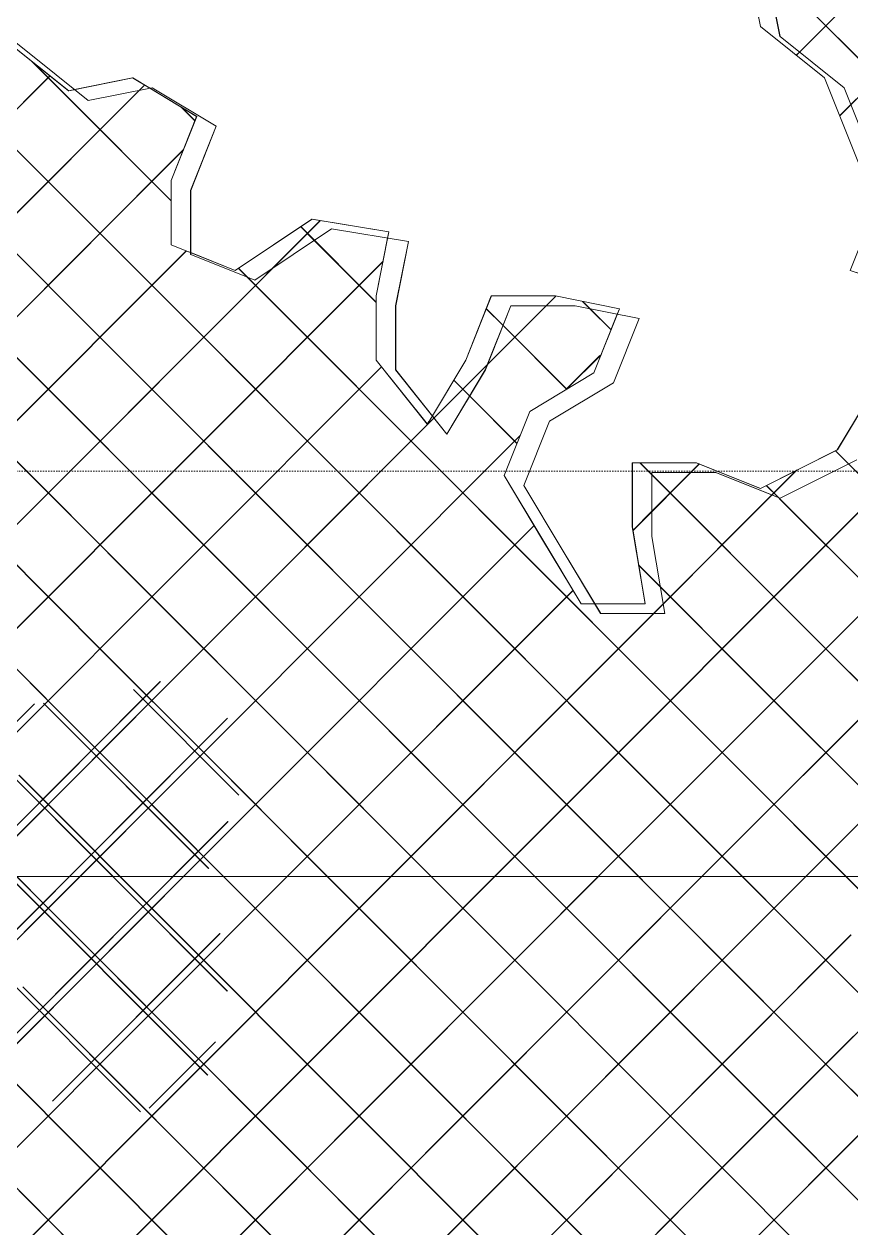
# Model space of a CAD drawing. Header units: millimetres. Extents: x -12186 to 152825, y -4386 to 9463.
# Drawn here: x 59805 to 60429, y 2883 to 3793 of the extents above; entities that cross this region are included whole.
import ezdxf

# ---------------------------------------------------------------- set-up
doc = ezdxf.new("R2010")
doc.units = ezdxf.units.MM
doc.linetypes.add('1000 Dashed', pattern=[2, 1, -1])
for name, color, linetype, lineweight in [('A-FLOR-LEVL', 51, 'Continuous', 5), ('G-ANNO-TEXT', 231, 'Continuous', 5), ('G-IMPT', 8, 'Continuous', 5), ('L-PLNT', 71, 'Continuous', 5)]:
    doc.layers.add(name, color=color, linetype=linetype, lineweight=lineweight)

# ---------------------------------------------------------------- blocks, each defined once
blk = doc.blocks.new('SVA_Shades of Green Tree - Australian_Tree_based_on_Leopard_Tree_2901-V312-Section B-B')
at = {"layer": 'G-IMPT'}
for p, q in [((12893.65, 3769.21), (13217.15, 4093.26)), ((12896.02, 3771.71), (13217.02, 4093.26)), ((12926.4, 3723.59), (13267.41, 4065.17)), ((13119.72, 3587.42), (12823.58, 3884.06)), ((13119.6, 3587.42), (12832.97, 3874.53)), ((12893.52, 3769.21), (12896.02, 3771.71)), ((12346.89, 3734), (12316.37, 3764.56)), ((12347.01, 3734), (12316.5, 3764.56)), ((12056.52, 3401.25), (12401.44, 3746.75)), ((12397.3, 3742.72), (12401.31, 3746.75)), ((12056.52, 3401.38), (12397.3, 3742.72)), ((12421.42, 3659.34), (12346.89, 3734)), ((12421.55, 3659.34), (12347.01, 3734)), ((12439.44, 3719.72), (12429.14, 3730.03)), ((12439.57, 3719.72), (12429.27, 3730.03)), ((12926.27, 3723.59), (12934.76, 3732.1)), ((12934.76, 3732.1), (12938.8, 3736.14)), ((12397.32, 3605.05), (12298.59, 3703.94)), ((12397.45, 3605.05), (12298.72, 3703.94)), ((12108.77, 3375.28), (12430.65, 3697.7)), ((12108.9, 3375.28), (12430.77, 3697.7)), ((12313.81, 3531.84), (12197.8, 3648.05)), ((12313.94, 3531.84), (12197.93, 3648.05)), ((12100.52, 3210.03), (12534.25, 3644.5)), ((12498, 3608.31), (12534.12, 3644.5)), ((12529.6, 3629.41), (12519.23, 3639.79)), ((12576.36, 3582.7), (12519.36, 3639.79)), ((12576.2, 3582.73), (12529.6, 3629.41)), ((12054.52, 3242.38), (12433.06, 3621.56)), ((12054.52, 3242.52), (12432.93, 3621.56)), ((12436.27, 3620.22), (12434.96, 3620.75)), ((12106.54, 3137.77), (12581.43, 3613.45)), ((12106.67, 3137.77), (12581.56, 3613.45)), ((12786.32, 3215.4), (12397.32, 3605.05)), ((12786.45, 3215.4), (12397.45, 3605.05)), ((12479, 3601.66), (12472.25, 3608.43)), ((12828.87, 3251.34), (12472.37, 3608.43)), ((12828.74, 3251.34), (12479, 3601.66)), ((12488.42, 3598.71), (12498, 3608.31)), ((12100.39, 3210.03), (12487.12, 3597.42)), ((12427.92, 3302.7), (12712.1, 3587.36)), ((12704.65, 3580.02), (12711.97, 3587.36)), ((12737.73, 3577.78), (12732.22, 3583.31)), ((12753.83, 3561.79), (12732.34, 3583.31)), ((12672.17, 3565.03), (12659.45, 3577.76)), ((12720.3, 3516.95), (12659.58, 3577.76)), ((12660.49, 3535.78), (12704.65, 3580.02)), ((12753.7, 3561.79), (12737.73, 3577.78)), ((12731.5, 3191.88), (12355.57, 3568.44)), ((12731.63, 3191.88), (12355.7, 3568.44)), ((12720.17, 3516.95), (12672.17, 3565.03)), ((12719.69, 3516.66), (12745.34, 3542.36)), ((12719.82, 3516.66), (12746.46, 3543.34)), ((12090.99, 3043.76), (12580.3, 3533.89)), ((12091.12, 3043.76), (12580.42, 3533.89)), ((12676.69, 3168.36), (12313.81, 3531.84)), ((12676.82, 3168.36), (12313.94, 3531.84)), ((12620.07, 3495.3), (12660.49, 3535.78)), ((12646.97, 3511.84), (12634.92, 3523.9)), ((12682.81, 3476.07), (12635.05, 3523.9)), ((12682.68, 3476.07), (12646.97, 3511.84)), ((12427.79, 3302.7), (12616.93, 3492.15)), ((12618.76, 3496.93), (12616.75, 3493.58)), ((12617.64, 3492.87), (12620.07, 3495.3)), ((12621.87, 3144.83), (12276.42, 3490.87)), ((12622, 3144.83), (12276.55, 3490.87)), ((12691.5, 3174.71), (13001.95, 3485.69)), ((12691.63, 3174.71), (13002.08, 3485.69)), ((12444.35, 3240.86), (12685.03, 3481.94)), ((12444.48, 3240.86), (12685.16, 3481.94)), ((12933.03, 3460.58), (12923.16, 3470.47)), ((13037.95, 3355.62), (12923.29, 3470.47)), ((12464.03, 3062.31), (12063.39, 3463.62)), ((12463.9, 3062.31), (12063.39, 3463.49)), ((12579.33, 3140.65), (12893.91, 3455.76)), ((12770.31, 3410.38), (12820.44, 3460.6)), ((12784.59, 3452.42), (12775.54, 3461.48)), ((12912.22, 3324.7), (12775.67, 3461.48)), ((12813.81, 3454.08), (12820.31, 3460.6)), ((12875.22, 3437.16), (12893.79, 3455.76)), ((12932.56, 3337.61), (13053.91, 3459.17)), ((13037.82, 3355.62), (12933.03, 3460.58)), ((12372.05, 3316.65), (12239.49, 3449.44)), ((12372.17, 3316.65), (12239.61, 3449.44)), ((12784.59, 3424.81), (12813.81, 3454.08)), ((12912.09, 3324.7), (12784.59, 3452.42)), ((12932.43, 3337.61), (13044.58, 3449.96)), ((12880.05, 3435.23), (12870.96, 3444.33)), ((12971.06, 3344.19), (12871.08, 3444.33)), ((12793.04, 3354.85), (12875.22, 3437.16)), ((12970.93, 3344.19), (12880.96, 3434.32)), ((12770.18, 3410.38), (12784.59, 3424.81)), ((12339.18, 3271.15), (12198.99, 3411.58)), ((12339.31, 3271.15), (12199.11, 3411.58)), ((12458.18, 3176.28), (12695.58, 3414.08)), ((12458.31, 3176.28), (12695.71, 3414.08)), ((12449.11, 2998.82), (12056.61, 3391.98)), ((12448.98, 2998.82), (12056.61, 3391.85)), ((12790.91, 3367.65), (12774.57, 3384.02)), ((12870.54, 3288.02), (12774.7, 3384.02)), ((12339.64, 3113.83), (12072.16, 3381.76)), ((12339.77, 3113.83), (12072.29, 3381.76)), ((12518.69, 3158.47), (12724.95, 3365.07)), ((12518.82, 3158.47), (12725.08, 3365.07)), ((12870.42, 3288.02), (12790.91, 3367.65)), ((12883.15, 3131.4), (13121.22, 3369.87)), ((12883.28, 3131.4), (13121.35, 3369.87)), ((12579.2, 3140.65), (12785.72, 3347.52)), ((12785.72, 3347.52), (12793.04, 3354.85)), ((12842.13, 3168.74), (13026.83, 3353.74)), ((12842.26, 3168.74), (13026.95, 3353.74)), ((12801.11, 3206.08), (12932.43, 3337.61)), ((12801.24, 3206.08), (12932.56, 3337.61)), ((13165.11, 3071.25), (12912.09, 3324.7)), ((13165.24, 3071.25), (12912.22, 3324.7)), ((12398.49, 2971.1), (12056.58, 3313.59)), ((12398.36, 2971.1), (12056.58, 3313.46)), ((12444.35, 3244.23), (12372.05, 3316.65)), ((12444.48, 3244.23), (12372.17, 3316.65)), ((12295.7, 3170.39), (12427.79, 3302.7)), ((12295.83, 3170.39), (12427.92, 3302.7)), ((12042.01, 2924.21), (12413.3, 3296.12)), ((12042.14, 2924.21), (12413.43, 3296.12)), ((12472.62, 3210.43), (12393.03, 3290.15)), ((12472.75, 3210.43), (12393.16, 3290.15)), ((13086.82, 3071.25), (12870.42, 3288.02)), ((13086.94, 3071.25), (12870.54, 3288.02)), ((12024.14, 2984.6), (12318.45, 3279.41)), ((12024.17, 2984.77), (12318.32, 3279.41)), ((12449.78, 3154.88), (12325.04, 3279.83)), ((12449.91, 3154.88), (12325.17, 3279.83)), ((12088.79, 2892.64), (12464.01, 3268.49)), ((12088.92, 2892.64), (12464.14, 3268.49)), ((12808.38, 2801.15), (12339.18, 3271.15)), ((12808.51, 2801.15), (12339.31, 3271.15)), ((13008.52, 3071.25), (12828.74, 3251.34)), ((13008.65, 3071.25), (12828.87, 3251.34)), ((12329.97, 3126.28), (12444.35, 3240.86)), ((12330.1, 3126.28), (12444.48, 3240.86)), ((12534.67, 3153.76), (12444.35, 3244.23)), ((12534.79, 3153.76), (12444.48, 3244.23)), ((12750.88, 2780.32), (12306.55, 3225.41)), ((12751.01, 2780.32), (12306.68, 3225.41)), ((12965.86, 3035.56), (12786.32, 3215.4)), ((12965.98, 3035.56), (12786.45, 3215.4)), ((12286.45, 2690.55), (12801.11, 3206.08)), ((12286.58, 2690.55), (12801.24, 3206.08)), ((12914.58, 3008.49), (12731.5, 3191.88)), ((12914.71, 3008.49), (12731.63, 3191.88)), ((12244.65, 2970.34), (12464.41, 3190.46)), ((12244.78, 2970.34), (12464.54, 3190.46)), ((12056.63, 2773.93), (12458.31, 3176.28)), ((12056.63, 2774.06), (12458.18, 3176.28)), ((12221.42, 2703.84), (12691.5, 3174.71)), ((12221.55, 2703.84), (12691.63, 3174.71)), ((12453.8, 2779.75), (12841.15, 3167.76)), ((12453.92, 2779.75), (12842.26, 3168.74)), ((12863.31, 2981.42), (12676.69, 3168.36)), ((12863.44, 2981.42), (12676.82, 3168.36)), ((12062.16, 2701.17), (12518.69, 3158.47)), ((12062.18, 2701.06), (12518.82, 3158.47)), ((12822.44, 2865.5), (12534.67, 3153.76)), ((12822.57, 2865.5), (12534.79, 3153.76)), ((12092.68, 2653.32), (12579.2, 3140.65)), ((12092.81, 2653.32), (12579.33, 3140.65)), ((12836.5, 2929.85), (12621.87, 3144.83)), ((12836.63, 2929.85), (12622, 3144.83)), ((12548.86, 2796.55), (12883.15, 3131.4)), ((12548.99, 2796.55), (12883.28, 3131.4)), ((12213.55, 3009.67), (12329.97, 3126.28)), ((12213.68, 3009.67), (12330.1, 3126.28)), ((12659.09, 2793.84), (12339.64, 3113.83)), ((12659.22, 2793.84), (12339.77, 3113.83)), ((12331.88, 2979.28), (12458.38, 3105.99)), ((12332, 2979.28), (12458.5, 3105.99)), ((12628.9, 2798.29), (12934.85, 3104.76)), ((12629.02, 2798.29), (12934.98, 3104.76)), ((12919.79, 3011.24), (12988.43, 3080)), ((12919.92, 3011.24), (12988.56, 3080)), ((12573.71, 2800.94), (12309.49, 3065.6)), ((12573.84, 2800.94), (12309.62, 3065.6)), ((12814, 2826.84), (13058, 3071.25)), ((12814.12, 2826.84), (13058.13, 3071.25)), ((12507.15, 2789.18), (12273.89, 3022.83)), ((12507.28, 2789.18), (12274.02, 3022.83)), ((12404.85, 2973.94), (12454.93, 3024.1)), ((12404.98, 2973.94), (12455.05, 3024.1)), ((12440.6, 2777.42), (12206.88, 3011.53)), ((12440.73, 2777.42), (12207.01, 3011.53)), ((12835.93, 2927.24), (12919.79, 3011.24)), ((12836.06, 2927.24), (12919.92, 3011.24)), ((13081.81, 2840.98), (12914.58, 3008.49)), ((13081.94, 2840.98), (12914.71, 3008.49)), ((13033.96, 2810.49), (12863.31, 2981.42)), ((13034.09, 2810.49), (12863.44, 2981.42)), ((12986.1, 2779.99), (12836.5, 2929.85)), ((12986.23, 2779.99), (12836.63, 2929.85)), ((12697.16, 2788.23), (12835.93, 2927.24)), ((12697.29, 2788.23), (12836.06, 2927.24))]:
    blk.add_line(p, q, dxfattribs=at)
at = {"layer": 'G-IMPT', "flags": 128}
for points in [[(12856.95, 3839.3), (12866.62, 3790.86), (12915, 3752.11), (12953.7, 3655.23), (12934.35, 3606.79), (12992.41, 3587.42)], [(12953.7, 3519.6), (12924.68, 3471.16), (12866.62, 3442.1), (12818.25, 3461.48), (12769.87, 3461.48), (12769.87, 3413.04), (12779.54, 3354.91), (12731.17, 3354.91), (12702.14, 3403.35), (12673.11, 3451.79), (12692.46, 3500.23), (12740.84, 3529.29), (12760.19, 3577.73), (12711.82, 3587.42), (12663.44, 3587.42), (12644.09, 3538.98), (12615.06, 3490.54), (12576.36, 3538.98), (12576.36, 3587.42), (12586.03, 3635.86), (12527.98, 3645.54), (12469.93, 3606.79), (12421.55, 3626.17), (12421.55, 3674.61), (12440.9, 3723.05), (12392.52, 3752.11), (12344.14, 3742.42), (12295.77, 3781.17)], [(12834.06, 3943), (12856.82, 3897.43), (12808.44, 3878.05), (12856.82, 3839.3), (12866.5, 3790.86), (12914.87, 3752.11), (12953.58, 3655.23), (12934.22, 3606.79), (12949.93, 3601.55)], [(12330.08, 3753.69), (12250.43, 3673.89), (12038.04, 3886.64)], [(12329.95, 3753.69), (12250.3, 3673.89), (12038.04, 3886.51)], [(12348.51, 3743.32), (12344.02, 3742.42), (12295.64, 3781.17), (12260.48, 3809.34)], [(12405.34, 3744.33), (12392.39, 3752.11), (12348.51, 3743.32)], [(12434.24, 3621.04), (12421.42, 3626.17), (12421.42, 3674.61), (12440.77, 3723.05), (12405.34, 3744.33)], [(12355.7, 3568.44), (12250.43, 3673.89), (12064.31, 3487.48)], [(12355.57, 3568.44), (12250.3, 3673.89), (12064.32, 3487.61)], [(12584.95, 3631.1), (12585.9, 3635.86), (12527.85, 3645.54), (12469.8, 3606.79), (12436.27, 3620.22)], [(12616.2, 3492.66), (12614.93, 3490.54), (12576.23, 3538.98), (12576.23, 3587.42), (12584.95, 3631.1)], [(12758.43, 3573.64), (12760.06, 3577.73), (12711.69, 3587.42), (12663.31, 3587.42), (12643.96, 3538.98), (12618.76, 3496.93)], [(12741.46, 3354.91), (12731.04, 3354.91), (12702.01, 3403.35), (12672.98, 3451.79), (12692.34, 3500.23), (12740.71, 3529.29), (12758.43, 3573.64)], [(13001.95, 3505.49), (13001.95, 3509.92), (12953.58, 3519.6), (12924.55, 3471.16), (12866.5, 3442.1), (12818.12, 3461.48), (12769.74, 3461.48), (12769.74, 3413.04), (12779.42, 3354.91), (12741.46, 3354.91)]]:
    blk.add_lwpolyline(points, dxfattribs=at)
at = {"layer": 'L-PLNT'}
for p, q in [((12881.3, 3783.47), (12871.63, 3831.9)), ((12871.67, 3831.9), (12881.35, 3783.47)), ((12310.49, 3773.78), (12262.11, 3812.53)), ((12881.3, 3783.47), (12881.35, 3783.47)), ((12881.35, 3783.47), (12929.72, 3744.71)), ((12929.68, 3744.71), (12881.35, 3783.43)), ((12358.86, 3735.03), (12310.49, 3773.78)), ((12310.49, 3773.74), (12358.82, 3735.03)), ((12383.05, 3739.87), (12358.86, 3735.03)), ((12358.86, 3735.04), (12383.01, 3739.87)), ((12407.24, 3744.71), (12383.05, 3739.87)), ((12383.05, 3739.88), (12407.2, 3744.71)), ((12407.2, 3744.71), (12407.24, 3744.71)), ((12455.62, 3715.65), (12407.24, 3744.71)), ((12407.24, 3744.69), (12455.58, 3715.65)), ((12968.38, 3647.84), (12929.68, 3744.71)), ((12929.68, 3744.71), (12929.72, 3744.71)), ((12929.72, 3744.71), (12968.43, 3647.84)), ((12358.82, 3735.03), (12358.86, 3735.03)), ((12455.58, 3715.65), (12436.23, 3667.21)), ((12436.27, 3667.21), (12455.62, 3715.65)), ((12455.58, 3715.65), (12455.62, 3715.65)), ((12436.23, 3667.21), (12436.23, 3618.77)), ((12436.23, 3667.21), (12436.27, 3667.21)), ((12436.27, 3618.77), (12436.27, 3667.21)), ((12542.7, 3638.15), (12484.65, 3599.4)), ((12484.65, 3599.43), (12542.66, 3638.15)), ((12542.66, 3638.15), (12542.7, 3638.15)), ((12600.75, 3628.46), (12542.7, 3638.15)), ((12542.7, 3638.14), (12600.71, 3628.46)), ((12600.71, 3628.46), (12591.04, 3580.02)), ((12591.08, 3580.02), (12600.75, 3628.46)), ((12600.71, 3628.46), (12600.75, 3628.46)), ((12436.23, 3618.77), (12436.27, 3618.77)), ((12484.65, 3599.4), (12436.27, 3618.77)), ((12436.27, 3618.76), (12484.6, 3599.4)), ((12484.6, 3599.4), (12484.65, 3599.4)), ((12591.04, 3580.02), (12591.04, 3531.58)), ((12591.04, 3580.02), (12591.08, 3580.02)), ((12591.08, 3531.58), (12591.08, 3580.02)), ((12658.76, 3531.58), (12678.12, 3580.02)), ((12678.16, 3580.02), (12658.81, 3531.58)), ((12678.12, 3580.02), (12678.16, 3580.02)), ((12726.54, 3580.02), (12678.16, 3580.02)), ((12678.16, 3580.02), (12726.49, 3580.02)), ((12726.49, 3580.02), (12726.54, 3580.02)), ((12774.91, 3570.34), (12726.54, 3580.02)), ((12726.54, 3580.01), (12774.87, 3570.34)), ((12774.87, 3570.34), (12755.52, 3521.9)), ((12755.56, 3521.9), (12774.91, 3570.34)), ((12774.87, 3570.34), (12774.91, 3570.34)), ((12591.04, 3531.58), (12629.74, 3483.15)), ((12591.04, 3531.58), (12591.08, 3531.58)), ((12629.78, 3483.15), (12591.08, 3531.58)), ((12629.74, 3483.15), (12658.76, 3531.58)), ((12658.81, 3531.58), (12629.78, 3483.15)), ((12658.76, 3531.58), (12658.81, 3531.58)), ((12707.19, 3492.83), (12755.56, 3521.9)), ((12755.52, 3521.9), (12707.19, 3492.86)), ((12755.52, 3521.9), (12755.56, 3521.9)), ((12707.14, 3492.83), (12687.79, 3444.39)), ((12687.83, 3444.39), (12707.19, 3492.83)), ((12707.14, 3492.83), (12707.19, 3492.83)), ((12629.74, 3483.15), (12629.78, 3483.15)), ((12939.4, 3463.77), (12881.35, 3434.71)), ((12881.35, 3434.73), (12939.36, 3463.77)), ((12784.55, 3405.64), (12784.55, 3454.08)), ((12784.55, 3454.08), (12784.59, 3454.08)), ((12832.97, 3454.08), (12784.59, 3454.08)), ((12784.59, 3454.08), (12784.59, 3405.64)), ((12784.59, 3454.08), (12832.92, 3454.08)), ((12832.92, 3454.08), (12832.97, 3454.08)), ((12881.35, 3434.71), (12832.97, 3454.08)), ((12832.97, 3454.07), (12881.3, 3434.71)), ((12687.79, 3444.39), (12716.82, 3395.96)), ((12687.79, 3444.39), (12687.83, 3444.39)), ((12716.86, 3395.96), (12687.83, 3444.39)), ((12881.3, 3434.71), (12881.35, 3434.71)), ((12794.22, 3347.52), (12784.55, 3405.64)), ((12784.55, 3405.64), (12784.59, 3405.64)), ((12784.59, 3405.64), (12794.27, 3347.52)), ((12716.82, 3395.96), (12745.84, 3347.52)), ((12745.89, 3347.52), (12716.86, 3395.96)), ((12745.84, 3347.52), (12745.89, 3347.52)), ((12794.27, 3347.52), (12745.89, 3347.52)), ((12745.89, 3347.52), (12794.22, 3347.52)), ((12794.22, 3347.52), (12794.27, 3347.52))]:
    blk.add_line(p, q, dxfattribs=at)

msp = doc.modelspace()

# ---------------------------------------------------------------- linework, layer by layer
at = {"layer": 'A-FLOR-LEVL', "linetype": '1000 Dashed'}
msp.add_line((40316.76, 3455), (71229.08, 3455), dxfattribs=at)
at = {"layer": 'G-ANNO-TEXT', "color": 7}
msp.add_line((59146.73, 3148.81), (61847.87, 3148.81), dxfattribs=at)

# ---------------------------------------------------------------- block references
at = {"layer": 'L-PLNT'}
msp.add_blockref('SVA_Shades of Green Tree - Australian_Tree_based_on_Leopard_Tree_2901-V312-Section B-B', (47494.18, 0), dxfattribs=at)

doc.saveas('drawing.dxf')
